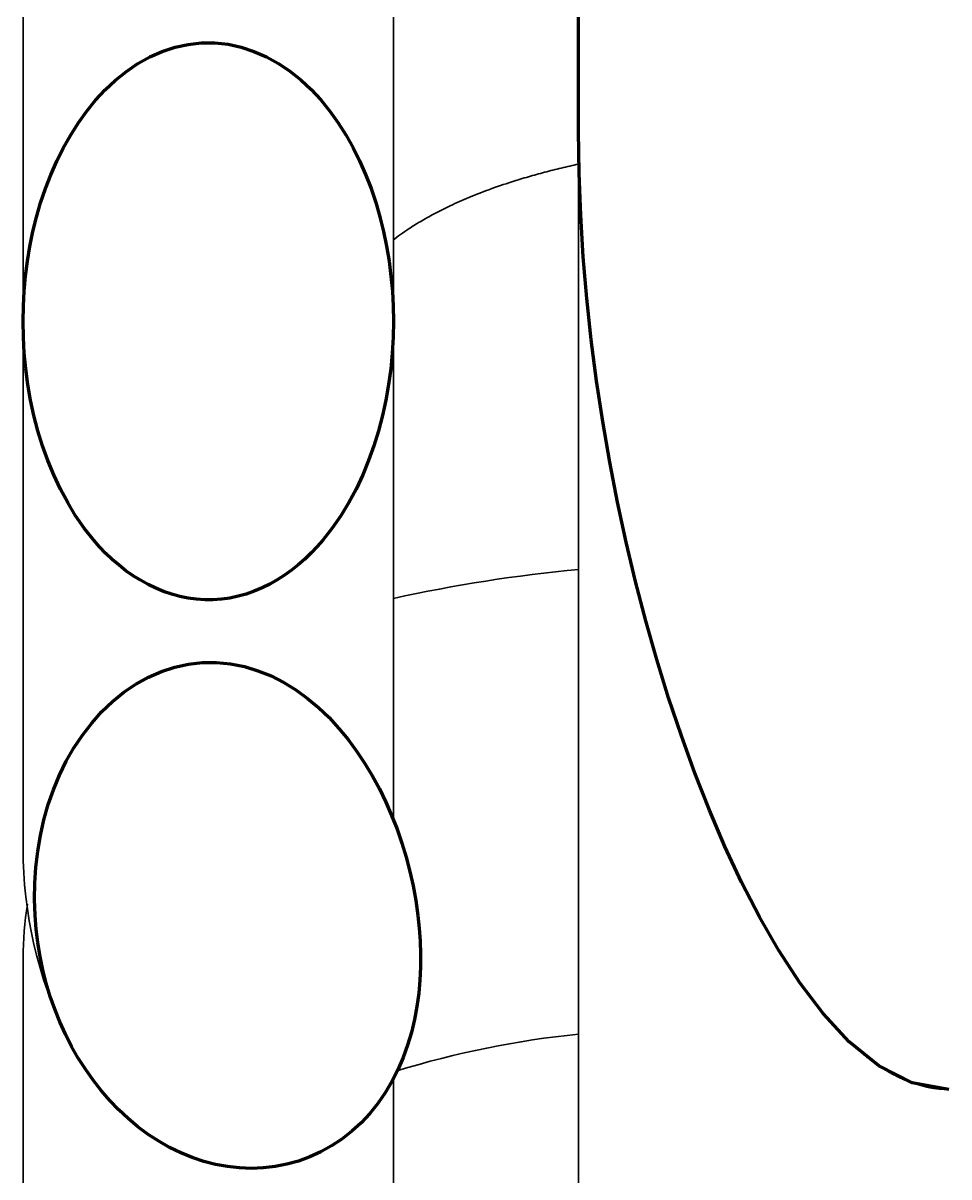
# Model space of a CAD drawing. Extents: x 23 to 417, y 3 to 294.
# Drawn here: x 144.5273 to 144.9273, y 95.9289 to 96.4275 of the extents above; entities that cross this region are included whole.
import ezdxf

# ---------------------------------------------------------------- set-up
doc = ezdxf.new("R2010")
doc.units = 0
doc.linetypes.add('DASHED', pattern=[15, 12, -3])
doc.layers.get('0').update_dxf_attribs({"lineweight": 13})

# ---------------------------------------------------------------- blocks, each defined once
blk = doc.blocks.new('BLOCK4554')
at = {"color": 7, "lineweight": 35, "ltscale": 0.087136}
blk.add_line((20.4333, -14.6552), (20.4333, -11.1697), dxfattribs=at)
at = {"color": 7, "lineweight": 35, "ltscale": 0.045038}
blk.add_line((19.2333, -13.2643), (19.2333, -15.0658), dxfattribs=at)
at = {"color": 7, "lineweight": 35, "ltscale": 0.040589}
blk.add_line((20.0333, -13.4423), (20.0333, -15.0658), dxfattribs=at)
at = {"color": 7, "lineweight": 35, "ltscale": 0.094332}
blk.add_line((20.4333, -18.4285), (20.4333, -14.6552), dxfattribs=at)
at = {"color": 7, "lineweight": 35, "ltscale": 0.035336}
blk.add_line((19.2333, -14.7916), (19.2333, -16.205), dxfattribs=at)
at = {"color": 7, "lineweight": 35, "ltscale": 0.026793}
blk.add_line((20.0333, -15.0714), (20.0333, -16.1431), dxfattribs=at)
at = {"color": 7, "lineweight": 35, "ltscale": 0.020899}
blk.add_line((19.2333, -16.4415), (19.2333, -17.2775), dxfattribs=at)
at = {"color": 7, "lineweight": 35, "ltscale": 0.008818}
blk.add_line((20.0333, -16.7026), (20.0333, -17.0553), dxfattribs=at)
at = {"color": 7, "lineweight": 35}
for centre, radius, start, end in [((20.7264, -18.7874), 3.1986, 95.2439, 102.5147), ((19.2567, -16.4528), 0.836, 7.0924, 25.7471), ((20.1569, -16.2057), 0.9235, 179.9544, 205.9261), ((19.962, -16.4414), 0.7287, 170.8482, 180.0102), ((19.9469, -16.3109), 0.6888, 183.221, 205.6972), ((20.6369, -18.6205), 2.0246, 95.7719, 107.1247)]:
    blk.add_arc(centre, radius, start, end, dxfattribs=at)
for points, degree, knots in [([(20.0333, -15.0658), (20.0333, -14.9605), (20.018, -14.8552), (19.9873, -14.7527), (19.9162, -14.6139), (19.8069, -14.5184), (19.7679, -14.4936), (19.7095, -14.4701), (19.6487, -14.4636), (19.6314, -14.4632), (19.5967, -14.4651), (19.5627, -14.4726), (19.5455, -14.4778), (19.4824, -14.5025), (19.4258, -14.5444), (19.3891, -14.5827), (19.317, -14.6807), (19.2701, -14.7974), (19.2514, -14.8661), (19.2379, -14.9481), (19.2339, -15.0309), (19.2335, -15.0425), (19.2333, -15.0542), (19.2333, -15.0658)], 5, [0, 0, 0, 0, 0, 0, 0.744742, 0.744742, 0.744742, 1.096195, 1.096195, 1.096195, 1.232726, 1.232726, 1.232726, 1.373218, 1.373218, 1.373218, 1.765307, 1.765307, 1.765307, 2.269, 2.269, 2.269, 2.351403, 2.351403, 2.351403, 2.351403, 2.351403, 2.351403]), ([(21.2333, -16.7256), (21.2163, -16.7256), (21.1993, -16.724), (21.1821, -16.7206), (21.1388, -16.7083), (21.0984, -16.6871), (21.0742, -16.671), (20.9941, -16.6079), (20.9289, -16.5262), (20.8872, -16.4648), (20.8, -16.3173), (20.7287, -16.1592), (20.6924, -16.0691), (20.6227, -15.8753), (20.566, -15.6746), (20.5396, -15.5679), (20.488, -15.3256), (20.4537, -15.0768), (20.4404, -14.9374), (20.4333, -14.7967), (20.4333, -14.6552)], 5, [0, 0, 0, 0, 0, 0, 0.13608, 0.13608, 0.13608, 0.358259, 0.358259, 0.358259, 0.934728, 0.934728, 0.934728, 1.667076, 1.667076, 1.667076, 2.473026, 2.473026, 2.473026, 3.473246, 3.473246, 3.473246, 3.473246, 3.473246, 3.473246]), ([(20.0328, -14.8905), (20.0379, -14.8864), (20.0491, -14.8778), (20.0684, -14.8645), (20.0926, -14.8494), (20.1222, -14.8329), (20.1573, -14.8154), (20.1969, -14.798), (20.2413, -14.7806), (20.2844, -14.7659), (20.3246, -14.7536), (20.3602, -14.7437), (20.3963, -14.7347), (20.4207, -14.7292), (20.4331, -14.7265)], 3, [0, 0, 0, 0, 0.0195685, 0.0423637, 0.0703419, 0.1050617, 0.144117, 0.187917, 0.234772, 0.2869127, 0.324602, 0.3607924, 0.3979607, 0.4360068, 0.4360068, 0.4360068, 0.4360068]), ([(19.3858, -15.5386), (19.3442, -15.4893), (19.31, -15.432), (19.2832, -15.3699), (19.2532, -15.2719), (19.2383, -15.1702), (19.235, -15.1354), (19.2333, -15.1006), (19.2333, -15.0658)], 5, [0, 0, 0, 0, 0, 0, 0.4822752, 0.4822752, 0.4822752, 0.7282079, 0.7282079, 0.7282079, 0.7282079, 0.7282079, 0.7282079]), ([(19.8808, -15.5386), (19.9224, -15.4893), (19.9566, -15.432), (19.9834, -15.3699), (20.0134, -15.2719), (20.0283, -15.1702), (20.0316, -15.1354), (20.0333, -15.1006), (20.0333, -15.0658)], 5, [0, 0, 0, 0, 0, 0, 0.4822752, 0.4822752, 0.4822752, 0.7282079, 0.7282079, 0.7282079, 0.7282079, 0.7282079, 0.7282079]), ([(19.8808, -15.5386), (19.8675, -15.5543), (19.8535, -15.5693), (19.8386, -15.5835), (19.8085, -15.6088), (19.7756, -15.6297), (19.759, -15.6386), (19.7259, -15.6532), (19.6913, -15.6624), (19.674, -15.6656), (19.6398, -15.669), (19.6055, -15.6669), (19.5883, -15.6644), (19.5546, -15.6569), (19.5219, -15.6443), (19.5058, -15.6367), (19.4698, -15.6166), (19.4364, -15.591), (19.4185, -15.5749), (19.4016, -15.5574), (19.3858, -15.5386)], 5, [0, 0, 0, 0, 0, 0, 0.1571946, 0.1571946, 0.1571946, 0.3026011, 0.3026011, 0.3026011, 0.4408053, 0.4408053, 0.4408053, 0.5770704, 0.5770704, 0.5770704, 0.715591, 0.715591, 0.715591, 0.896502, 0.896502, 0.896502, 0.896502, 0.896502, 0.896502]), ([(20.0097, -16.0897), (20.0033, -16.0765), (19.9965, -16.0635), (19.9895, -16.0506), (19.9655, -16.0095), (19.938, -15.9705), (19.9172, -15.9449), (19.8612, -15.8856), (19.7943, -15.8399), (19.7507, -15.819), (19.6877, -15.8023), (19.6237, -15.8026), (19.6065, -15.804), (19.5727, -15.8092), (19.5397, -15.8192), (19.5234, -15.8254), (19.458, -15.8556), (19.4001, -15.9041), (19.3625, -15.9494), (19.3017, -16.0505), (19.2683, -16.1675), (19.2586, -16.2278), (19.2556, -16.2889), (19.2591, -16.3496)], 5, [0.412971, 0.412971, 0.412971, 0.412971, 0.412971, 0.412971, 0.525083, 0.525083, 0.525083, 0.777744, 0.777744, 0.777744, 1.151712, 1.151712, 1.151712, 1.288344, 1.288344, 1.288344, 1.42442, 1.42442, 1.42442, 1.853249, 1.853249, 1.853249, 2.27546, 2.27546, 2.27546, 2.27546, 2.27546, 2.27546]), ([(20.0863, -16.3496), (20.0906, -16.3842), (20.0931, -16.4192), (20.0935, -16.4547), (20.0899, -16.5239), (20.0764, -16.5928), (20.0673, -16.6257), (20.0499, -16.6725), (20.0265, -16.7158), (20.0184, -16.7292), (20.0013, -16.7549), (19.9819, -16.7785), (19.9717, -16.7898), (19.9475, -16.8138), (19.9209, -16.8345), (19.9053, -16.845), (19.8573, -16.8728), (19.8052, -16.8899), (19.7694, -16.8963), (19.6762, -16.9005), (19.5843, -16.8739), (19.5308, -16.8471), (19.4514, -16.7889), (19.3864, -16.7116), (19.3638, -16.6795), (19.3437, -16.6453), (19.3263, -16.6095)], 5, [0, 0, 0, 0, 0, 0, 0.260657, 0.260657, 0.260657, 0.505402, 0.505402, 0.505402, 0.619139, 0.619139, 0.619139, 0.732876, 0.732876, 0.732876, 0.877311, 0.877311, 0.877311, 1.166086, 1.166086, 1.166086, 1.61963, 1.61963, 1.61963, 1.901999, 1.901999, 1.901999, 1.901999, 1.901999, 1.901999])]:
    blk.add_open_spline(points, degree=degree, knots=knots, dxfattribs=at)
blk = doc.blocks.new('BLOCK4567')
at = {"color": 7, "linetype": 'DASHED', "lineweight": 140, "ltscale": 0.000758813}
blk.add_line((19.591, -15.8069), (19.6212, -15.8035), dxfattribs=at)
at = {"color": 7, "linetype": 'DASHED', "lineweight": 140, "ltscale": 0.00075714}
blk.add_line((19.6212, -15.8035), (19.6515, -15.8033), dxfattribs=at)
at = {"color": 7, "linetype": 'DASHED', "lineweight": 140, "ltscale": 0.000756392}
blk.add_line((19.6515, -15.8033), (19.6816, -15.8062), dxfattribs=at)
at = {"color": 7, "linetype": 'DASHED', "lineweight": 140, "ltscale": 0.000771056}
blk.add_line((19.5039, -15.835), (19.5322, -15.8227), dxfattribs=at)
at = {"color": 7, "linetype": 'DASHED', "lineweight": 140, "ltscale": 0.000765307}
blk.add_line((19.5322, -15.8227), (19.5613, -15.8133), dxfattribs=at)
at = {"color": 7, "linetype": 'DASHED', "lineweight": 140, "ltscale": 0.000759849}
blk.add_line((19.5613, -15.8133), (19.591, -15.8069), dxfattribs=at)
at = {"color": 7, "linetype": 'DASHED', "lineweight": 140, "ltscale": 0.000758189}
blk.add_line((19.6816, -15.8062), (19.7114, -15.8121), dxfattribs=at)
at = {"color": 7, "linetype": 'DASHED', "lineweight": 140, "ltscale": 0.000761081}
blk.add_line((19.7114, -15.8121), (19.7405, -15.8208), dxfattribs=at)
at = {"color": 7, "linetype": 'DASHED', "lineweight": 140, "ltscale": 0.000764795}
blk.add_line((19.7405, -15.8208), (19.7689, -15.8322), dxfattribs=at)
at = {"color": 7, "linetype": 'DASHED', "lineweight": 140, "ltscale": 0.000784246}
blk.add_line((19.4508, -15.8676), (19.4768, -15.85), dxfattribs=at)
at = {"color": 7, "linetype": 'DASHED', "lineweight": 140, "ltscale": 0.000776531}
blk.add_line((19.4768, -15.85), (19.5039, -15.835), dxfattribs=at)
at = {"color": 7, "linetype": 'DASHED', "lineweight": 140, "ltscale": 0.000768932}
blk.add_line((19.7689, -15.8322), (19.7963, -15.8461), dxfattribs=at)
at = {"color": 7, "linetype": 'DASHED', "lineweight": 140, "ltscale": 0.00077311}
blk.add_line((19.7963, -15.8461), (19.8227, -15.8623), dxfattribs=at)
at = {"color": 7, "linetype": 'DASHED', "lineweight": 140, "ltscale": 0.000792743}
blk.add_line((19.4262, -15.8876), (19.4508, -15.8676), dxfattribs=at)
at = {"color": 7, "linetype": 'DASHED', "lineweight": 140, "ltscale": 0.000776912}
blk.add_line((19.8227, -15.8623), (19.8479, -15.8806), dxfattribs=at)
at = {"color": 7, "linetype": 'DASHED', "lineweight": 140, "ltscale": 0.000801577}
blk.add_line((19.403, -15.9098), (19.4262, -15.8876), dxfattribs=at)
at = {"color": 7, "linetype": 'DASHED', "lineweight": 140, "ltscale": 0.000780304}
blk.add_line((19.8479, -15.8806), (19.8718, -15.9006), dxfattribs=at)
at = {"color": 7, "linetype": 'DASHED', "lineweight": 140, "ltscale": 0.000783079}
blk.add_line((19.8718, -15.9006), (19.8944, -15.9223), dxfattribs=at)
at = {"color": 7, "linetype": 'DASHED', "lineweight": 140, "ltscale": 0.000810266}
blk.add_line((19.3815, -15.934), (19.403, -15.9098), dxfattribs=at)
at = {"color": 7, "linetype": 'DASHED', "lineweight": 140, "ltscale": 0.000785384}
blk.add_line((19.8944, -15.9223), (19.9157, -15.9454), dxfattribs=at)
at = {"color": 7, "linetype": 'DASHED', "lineweight": 140, "ltscale": 0.000818641}
blk.add_line((19.3615, -15.96), (19.3815, -15.934), dxfattribs=at)
at = {"color": 7, "linetype": 'DASHED', "lineweight": 140, "ltscale": 0.000787108}
blk.add_line((19.9157, -15.9454), (19.9357, -15.9697), dxfattribs=at)
at = {"color": 7, "linetype": 'DASHED', "lineweight": 140, "ltscale": 0.000826393}
blk.add_line((19.3433, -15.9875), (19.3615, -15.96), dxfattribs=at)
at = {"color": 7, "linetype": 'DASHED', "lineweight": 140, "ltscale": 0.000788362}
blk.add_line((19.9357, -15.9697), (19.9544, -15.9951), dxfattribs=at)
at = {"color": 7, "linetype": 'DASHED', "lineweight": 140, "ltscale": 0.000833593}
blk.add_line((19.3267, -16.0165), (19.3433, -15.9875), dxfattribs=at)
at = {"color": 7, "linetype": 'DASHED', "lineweight": 140, "ltscale": 0.00078913}
blk.add_line((19.9544, -15.9951), (19.9718, -16.0214), dxfattribs=at)
at = {"color": 7, "linetype": 'DASHED', "lineweight": 140, "ltscale": 0.000840126}
blk.add_line((19.312, -16.0467), (19.3267, -16.0165), dxfattribs=at)
at = {"color": 7, "linetype": 'DASHED', "lineweight": 140, "ltscale": 0.000789762}
blk.add_line((19.9718, -16.0214), (19.988, -16.0485), dxfattribs=at)
at = {"color": 7, "linetype": 'DASHED', "lineweight": 140, "ltscale": 0.000846203}
blk.add_line((19.299, -16.078), (19.312, -16.0467), dxfattribs=at)
at = {"color": 7, "linetype": 'DASHED', "lineweight": 140, "ltscale": 0.000790497}
blk.add_line((19.988, -16.0485), (20.003, -16.0763), dxfattribs=at)
at = {"color": 7, "linetype": 'DASHED', "lineweight": 140, "ltscale": 0.000851897}
blk.add_line((19.2878, -16.1101), (19.299, -16.078), dxfattribs=at)
at = {"color": 7, "linetype": 'DASHED', "lineweight": 140, "ltscale": 0.000791248}
blk.add_line((20.003, -16.0763), (20.0169, -16.1048), dxfattribs=at)
at = {"color": 7, "linetype": 'DASHED', "lineweight": 140, "ltscale": 0.000856827}
blk.add_line((19.2784, -16.1431), (19.2878, -16.1101), dxfattribs=at)
at = {"color": 7, "linetype": 'DASHED', "lineweight": 140, "ltscale": 0.00079213}
blk.add_line((20.0169, -16.1048), (20.0295, -16.1339), dxfattribs=at)
at = {"color": 7, "linetype": 'DASHED', "lineweight": 140, "ltscale": 0.0008611}
blk.add_line((19.2708, -16.1767), (19.2784, -16.1431), dxfattribs=at)
at = {"color": 7, "linetype": 'DASHED', "lineweight": 140, "ltscale": 0.000793228}
blk.add_line((20.0295, -16.1339), (20.0411, -16.1634), dxfattribs=at)
at = {"color": 7, "linetype": 'DASHED', "lineweight": 140, "ltscale": 0.000864614}
blk.add_line((19.2649, -16.2108), (19.2708, -16.1767), dxfattribs=at)
at = {"color": 7, "linetype": 'DASHED', "lineweight": 140, "ltscale": 0.000794534}
blk.add_line((20.0411, -16.1634), (20.0515, -16.1934), dxfattribs=at)
at = {"color": 7, "linetype": 'DASHED', "lineweight": 140, "ltscale": 0.000796119}
blk.add_line((20.0515, -16.1934), (20.0608, -16.2239), dxfattribs=at)
at = {"color": 7, "linetype": 'DASHED', "lineweight": 140, "ltscale": 0.000867365}
blk.add_line((19.2608, -16.2452), (19.2649, -16.2108), dxfattribs=at)
at = {"color": 7, "linetype": 'DASHED', "lineweight": 140, "ltscale": 0.000798158}
blk.add_line((20.0608, -16.2239), (20.0689, -16.2548), dxfattribs=at)
at = {"color": 7, "linetype": 'DASHED', "lineweight": 140, "ltscale": 0.000869385}
blk.add_line((19.2585, -16.2799), (19.2608, -16.2452), dxfattribs=at)
at = {"color": 7, "linetype": 'DASHED', "lineweight": 140, "ltscale": 0.000800527}
blk.add_line((20.0689, -16.2548), (20.0759, -16.286), dxfattribs=at)
at = {"color": 7, "linetype": 'DASHED', "lineweight": 140, "ltscale": 0.000870674}
blk.add_line((19.258, -16.3147), (19.2585, -16.2799), dxfattribs=at)
at = {"color": 7, "linetype": 'DASHED', "lineweight": 140, "ltscale": 0.000803474}
blk.add_line((20.0759, -16.286), (20.0817, -16.3176), dxfattribs=at)
at = {"color": 7, "linetype": 'DASHED', "lineweight": 140, "ltscale": 0.000871348}
blk.add_line((19.2591, -16.3496), (19.258, -16.3147), dxfattribs=at)
at = {"color": 7, "linetype": 'DASHED', "lineweight": 140, "ltscale": 0.000806907}
blk.add_line((20.0817, -16.3176), (20.0863, -16.3496), dxfattribs=at)
at = {"color": 7, "linetype": 'DASHED', "lineweight": 140, "ltscale": 0.000746294}
blk.add_line((19.2615, -16.3793), (19.2591, -16.3496), dxfattribs=at)
at = {"color": 7, "linetype": 'DASHED', "lineweight": 140, "ltscale": 0.000694107}
blk.add_line((20.0863, -16.3496), (20.0893, -16.3772), dxfattribs=at)
at = {"color": 7, "linetype": 'DASHED', "lineweight": 140, "ltscale": 0.000697512}
blk.add_line((20.0893, -16.3772), (20.0912, -16.405), dxfattribs=at)
at = {"color": 7, "linetype": 'DASHED', "lineweight": 140, "ltscale": 0.000746587}
blk.add_line((19.2652, -16.409), (19.2615, -16.3793), dxfattribs=at)
at = {"color": 7, "linetype": 'DASHED', "lineweight": 140, "ltscale": 0.000745998}
blk.add_line((19.2701, -16.4384), (19.2652, -16.409), dxfattribs=at)
at = {"color": 7, "linetype": 'DASHED', "lineweight": 140, "ltscale": 0.000700997}
blk.add_line((20.0912, -16.405), (20.0921, -16.433), dxfattribs=at)
at = {"color": 7, "linetype": 'DASHED', "lineweight": 140, "ltscale": 0.000744231}
blk.add_line((19.2762, -16.4675), (19.2701, -16.4384), dxfattribs=at)
at = {"color": 7, "linetype": 'DASHED', "lineweight": 140, "ltscale": 0.000704587}
blk.add_line((20.0921, -16.433), (20.092, -16.4612), dxfattribs=at)
at = {"color": 7, "linetype": 'DASHED', "lineweight": 140, "ltscale": 0.000742274}
blk.add_line((19.2835, -16.4963), (19.2762, -16.4675), dxfattribs=at)
at = {"color": 7, "linetype": 'DASHED', "lineweight": 140, "ltscale": 0.000707923}
blk.add_line((20.092, -16.4612), (20.0907, -16.4895), dxfattribs=at)
at = {"color": 7, "linetype": 'DASHED', "lineweight": 140, "ltscale": 0.000740305}
blk.add_line((19.2921, -16.5247), (19.2835, -16.4963), dxfattribs=at)
at = {"color": 7, "linetype": 'DASHED', "lineweight": 140, "ltscale": 0.000711067}
blk.add_line((20.0907, -16.4895), (20.0881, -16.5178), dxfattribs=at)
at = {"color": 7, "linetype": 'DASHED', "lineweight": 140, "ltscale": 0.000738058}
blk.add_line((19.3018, -16.5525), (19.2921, -16.5247), dxfattribs=at)
at = {"color": 7, "linetype": 'DASHED', "lineweight": 140, "ltscale": 0.000713828}
blk.add_line((20.0881, -16.5178), (20.0842, -16.5461), dxfattribs=at)
at = {"color": 7, "linetype": 'DASHED', "lineweight": 140, "ltscale": 0.000735431}
blk.add_line((19.3128, -16.5798), (19.3018, -16.5525), dxfattribs=at)
at = {"color": 7, "linetype": 'DASHED', "lineweight": 140, "ltscale": 0.00071619}
blk.add_line((20.0842, -16.5461), (20.079, -16.5743), dxfattribs=at)
at = {"color": 7, "linetype": 'DASHED', "lineweight": 140, "ltscale": 0.000717552}
blk.add_line((20.079, -16.5743), (20.0723, -16.6022), dxfattribs=at)
at = {"color": 7, "linetype": 'DASHED', "lineweight": 140, "ltscale": 0.000732448}
blk.add_line((19.3248, -16.6065), (19.3128, -16.5798), dxfattribs=at)
at = {"color": 7, "linetype": 'DASHED', "lineweight": 140, "ltscale": 0.000717991}
blk.add_line((20.0723, -16.6022), (20.0641, -16.6297), dxfattribs=at)
at = {"color": 7, "linetype": 'DASHED', "lineweight": 140, "ltscale": 0.00072905}
blk.add_line((19.3381, -16.6325), (19.3248, -16.6065), dxfattribs=at)
at = {"color": 7, "linetype": 'DASHED', "lineweight": 140, "ltscale": 0.000725253}
blk.add_line((19.3524, -16.6577), (19.3381, -16.6325), dxfattribs=at)
at = {"color": 7, "linetype": 'DASHED', "lineweight": 140, "ltscale": 0.00071713}
blk.add_line((20.0641, -16.6297), (20.0544, -16.6567), dxfattribs=at)
at = {"color": 7, "linetype": 'DASHED', "lineweight": 140, "ltscale": 0.000721149}
blk.add_line((19.3679, -16.6821), (19.3524, -16.6577), dxfattribs=at)
at = {"color": 7, "linetype": 'DASHED', "lineweight": 140, "ltscale": 0.000715047}
blk.add_line((20.0544, -16.6567), (20.0431, -16.683), dxfattribs=at)
at = {"color": 7, "linetype": 'DASHED', "lineweight": 140, "ltscale": 0.000716671}
blk.add_line((19.3844, -16.7055), (19.3679, -16.6821), dxfattribs=at)
at = {"color": 7, "linetype": 'DASHED', "lineweight": 140, "ltscale": 0.000712031}
blk.add_line((20.0431, -16.683), (20.0302, -16.7084), dxfattribs=at)
at = {"color": 7, "linetype": 'DASHED', "lineweight": 140, "ltscale": 0.000711948}
blk.add_line((19.4019, -16.728), (19.3844, -16.7055), dxfattribs=at)
at = {"color": 7, "linetype": 'DASHED', "lineweight": 140, "ltscale": 0.000708396}
blk.add_line((20.0302, -16.7084), (20.0157, -16.7327), dxfattribs=at)
at = {"color": 7, "linetype": 'DASHED', "lineweight": 140, "ltscale": 0.000706996}
blk.add_line((19.4204, -16.7494), (19.4019, -16.728), dxfattribs=at)
at = {"color": 7, "linetype": 'DASHED', "lineweight": 140, "ltscale": 0.000701818}
blk.add_line((19.4399, -16.7696), (19.4204, -16.7494), dxfattribs=at)
at = {"color": 7, "linetype": 'DASHED', "lineweight": 140, "ltscale": 0.000701722}
blk.add_line((20.0157, -16.7327), (19.9997, -16.7558), dxfattribs=at)
at = {"color": 7, "linetype": 'DASHED', "lineweight": 140, "ltscale": 0.000696566}
blk.add_line((19.4603, -16.7886), (19.4399, -16.7696), dxfattribs=at)
at = {"color": 7, "linetype": 'DASHED', "lineweight": 140, "ltscale": 0.000688962}
blk.add_line((19.9822, -16.7774), (19.9634, -16.7976), dxfattribs=at)
at = {"color": 7, "linetype": 'DASHED', "lineweight": 140, "ltscale": 0.000695273}
blk.add_line((19.9997, -16.7558), (19.9822, -16.7774), dxfattribs=at)
at = {"color": 7, "linetype": 'DASHED', "lineweight": 140, "ltscale": 0.000691135}
blk.add_line((19.4815, -16.8063), (19.4603, -16.7886), dxfattribs=at)
at = {"color": 7, "linetype": 'DASHED', "lineweight": 140, "ltscale": 0.000680694}
blk.add_line((19.9634, -16.7976), (19.9434, -16.816), dxfattribs=at)
at = {"color": 7, "linetype": 'DASHED', "lineweight": 140, "ltscale": 0.000685773}
blk.add_line((19.5036, -16.8226), (19.4815, -16.8063), dxfattribs=at)
at = {"color": 7, "linetype": 'DASHED', "lineweight": 140, "ltscale": 0.000680334}
blk.add_line((19.5264, -16.8374), (19.5036, -16.8226), dxfattribs=at)
at = {"color": 7, "linetype": 'DASHED', "lineweight": 140, "ltscale": 0.000674511}
blk.add_line((19.9434, -16.816), (19.9221, -16.8327), dxfattribs=at)
at = {"color": 7, "linetype": 'DASHED', "lineweight": 140, "ltscale": 0.000675005}
blk.add_line((19.5498, -16.8508), (19.5264, -16.8374), dxfattribs=at)
at = {"color": 7, "linetype": 'DASHED', "lineweight": 140, "ltscale": 0.000669824}
blk.add_line((19.5739, -16.8625), (19.5498, -16.8508), dxfattribs=at)
at = {"color": 7, "linetype": 'DASHED', "lineweight": 140, "ltscale": 0.000661933}
blk.add_line((19.8999, -16.8475), (19.8768, -16.8604), dxfattribs=at)
at = {"color": 7, "linetype": 'DASHED', "lineweight": 140, "ltscale": 0.000668885}
blk.add_line((19.9221, -16.8327), (19.8999, -16.8475), dxfattribs=at)
at = {"color": 7, "linetype": 'DASHED', "lineweight": 140, "ltscale": 0.000664847}
blk.add_line((19.5985, -16.8726), (19.5739, -16.8625), dxfattribs=at)
at = {"color": 7, "linetype": 'DASHED', "lineweight": 140, "ltscale": 0.000660381}
blk.add_line((19.6236, -16.881), (19.5985, -16.8726), dxfattribs=at)
at = {"color": 7, "linetype": 'DASHED', "lineweight": 140, "ltscale": 0.000652199}
blk.add_line((19.8529, -16.8713), (19.8284, -16.8803), dxfattribs=at)
at = {"color": 7, "linetype": 'DASHED', "lineweight": 140, "ltscale": 0.000656104}
blk.add_line((19.8768, -16.8604), (19.8529, -16.8713), dxfattribs=at)
at = {"color": 7, "linetype": 'DASHED', "lineweight": 140, "ltscale": 0.000656256}
blk.add_line((19.649, -16.8876), (19.6236, -16.881), dxfattribs=at)
at = {"color": 7, "linetype": 'DASHED', "lineweight": 140, "ltscale": 0.000652713}
blk.add_line((19.6747, -16.8923), (19.649, -16.8876), dxfattribs=at)
at = {"color": 7, "linetype": 'DASHED', "lineweight": 140, "ltscale": 0.000649951}
blk.add_line((19.7005, -16.8952), (19.6747, -16.8923), dxfattribs=at)
at = {"color": 7, "linetype": 'DASHED', "lineweight": 140, "ltscale": 0.000647938}
blk.add_line((19.7264, -16.8961), (19.7005, -16.8952), dxfattribs=at)
at = {"color": 7, "linetype": 'DASHED', "lineweight": 140, "ltscale": 0.000646781}
blk.add_line((19.7523, -16.8951), (19.7264, -16.8961), dxfattribs=at)
at = {"color": 7, "linetype": 'DASHED', "lineweight": 140, "ltscale": 0.000646618}
blk.add_line((19.7779, -16.8922), (19.7523, -16.8951), dxfattribs=at)
at = {"color": 7, "linetype": 'DASHED', "lineweight": 140, "ltscale": 0.000647406}
blk.add_line((19.8034, -16.8872), (19.7779, -16.8922), dxfattribs=at)
at = {"color": 7, "linetype": 'DASHED', "lineweight": 140, "ltscale": 0.000649259}
blk.add_line((19.8284, -16.8803), (19.8034, -16.8872), dxfattribs=at)
blk = doc.blocks.new('BLOCK4571')
at = {"color": 7, "linetype": 'DASHED', "lineweight": 140, "ltscale": 0.000733689}
blk.add_line((19.507, -14.4948), (19.5338, -14.4829), dxfattribs=at)
at = {"color": 7, "linetype": 'DASHED', "lineweight": 140, "ltscale": 0.000730185}
blk.add_line((19.5338, -14.4829), (19.5615, -14.4738), dxfattribs=at)
at = {"color": 7, "linetype": 'DASHED', "lineweight": 140, "ltscale": 0.000724981}
blk.add_line((19.5615, -14.4738), (19.5898, -14.4676), dxfattribs=at)
at = {"color": 7, "linetype": 'DASHED', "lineweight": 140, "ltscale": 0.000721234}
blk.add_line((19.5898, -14.4676), (19.6185, -14.4644), dxfattribs=at)
at = {"color": 7, "linetype": 'DASHED', "lineweight": 140, "ltscale": 0.000722409}
blk.add_line((19.6185, -14.4644), (19.6474, -14.4644), dxfattribs=at)
at = {"color": 7, "linetype": 'DASHED', "lineweight": 140, "ltscale": 0.000722237}
blk.add_line((19.6474, -14.4644), (19.6761, -14.4675), dxfattribs=at)
at = {"color": 7, "linetype": 'DASHED', "lineweight": 140, "ltscale": 0.000723369}
blk.add_line((19.6761, -14.4675), (19.7044, -14.4736), dxfattribs=at)
at = {"color": 7, "linetype": 'DASHED', "lineweight": 140, "ltscale": 0.000727644}
blk.add_line((19.7044, -14.4736), (19.7321, -14.4827), dxfattribs=at)
at = {"color": 7, "linetype": 'DASHED', "lineweight": 140, "ltscale": 0.000733306}
blk.add_line((19.7321, -14.4827), (19.7589, -14.4945), dxfattribs=at)
at = {"color": 7, "linetype": 'DASHED', "lineweight": 140, "ltscale": 0.000739544}
blk.add_line((19.4811, -14.5093), (19.507, -14.4948), dxfattribs=at)
at = {"color": 7, "linetype": 'DASHED', "lineweight": 140, "ltscale": 0.000739763}
blk.add_line((19.7589, -14.4945), (19.7848, -14.5089), dxfattribs=at)
at = {"color": 7, "linetype": 'DASHED', "lineweight": 140, "ltscale": 0.000746664}
blk.add_line((19.7848, -14.5089), (19.8095, -14.5256), dxfattribs=at)
at = {"color": 7, "linetype": 'DASHED', "lineweight": 140, "ltscale": 0.0007542}
blk.add_line((19.4329, -14.545), (19.4564, -14.5261), dxfattribs=at)
at = {"color": 7, "linetype": 'DASHED', "lineweight": 140, "ltscale": 0.00074673}
blk.add_line((19.4564, -14.5261), (19.4811, -14.5093), dxfattribs=at)
at = {"color": 7, "linetype": 'DASHED', "lineweight": 140, "ltscale": 0.000753527}
blk.add_line((19.8095, -14.5256), (19.8331, -14.5444), dxfattribs=at)
at = {"color": 7, "linetype": 'DASHED', "lineweight": 140, "ltscale": 0.000761428}
blk.add_line((19.4107, -14.5658), (19.4329, -14.545), dxfattribs=at)
at = {"color": 7, "linetype": 'DASHED', "lineweight": 140, "ltscale": 0.000760096}
blk.add_line((19.8331, -14.5444), (19.8553, -14.5652), dxfattribs=at)
at = {"color": 7, "linetype": 'DASHED', "lineweight": 140, "ltscale": 0.00076812}
blk.add_line((19.3898, -14.5883), (19.4107, -14.5658), dxfattribs=at)
at = {"color": 7, "linetype": 'DASHED', "lineweight": 140, "ltscale": 0.000766493}
blk.add_line((19.8553, -14.5652), (19.8762, -14.5876), dxfattribs=at)
at = {"color": 7, "linetype": 'DASHED', "lineweight": 140, "ltscale": 0.000774119}
blk.add_line((19.3703, -14.6124), (19.3898, -14.5883), dxfattribs=at)
at = {"color": 7, "linetype": 'DASHED', "lineweight": 140, "ltscale": 0.000772795}
blk.add_line((19.8762, -14.5876), (19.8957, -14.6116), dxfattribs=at)
at = {"color": 7, "linetype": 'DASHED', "lineweight": 140, "ltscale": 0.000779441}
blk.add_line((19.3522, -14.6377), (19.3703, -14.6124), dxfattribs=at)
at = {"color": 7, "linetype": 'DASHED', "lineweight": 140, "ltscale": 0.000779086}
blk.add_line((19.8957, -14.6116), (19.9139, -14.6369), dxfattribs=at)
at = {"color": 7, "linetype": 'DASHED', "lineweight": 140, "ltscale": 0.000784223}
blk.add_line((19.3354, -14.6642), (19.3522, -14.6377), dxfattribs=at)
at = {"color": 7, "linetype": 'DASHED', "lineweight": 140, "ltscale": 0.000785066}
blk.add_line((19.9139, -14.6369), (19.9307, -14.6634), dxfattribs=at)
at = {"color": 7, "linetype": 'DASHED', "lineweight": 140, "ltscale": 0.000788856}
blk.add_line((19.32, -14.6918), (19.3354, -14.6642), dxfattribs=at)
at = {"color": 7, "linetype": 'DASHED', "lineweight": 140, "ltscale": 0.000790663}
blk.add_line((19.9307, -14.6634), (19.9462, -14.691), dxfattribs=at)
at = {"color": 7, "linetype": 'DASHED', "lineweight": 140, "ltscale": 0.000793329}
blk.add_line((19.3059, -14.7202), (19.32, -14.6918), dxfattribs=at)
at = {"color": 7, "linetype": 'DASHED', "lineweight": 140, "ltscale": 0.000795672}
blk.add_line((19.9462, -14.691), (19.9604, -14.7195), dxfattribs=at)
at = {"color": 7, "linetype": 'DASHED', "lineweight": 140, "ltscale": 0.000797339}
blk.add_line((19.2931, -14.7494), (19.3059, -14.7202), dxfattribs=at)
at = {"color": 7, "linetype": 'DASHED', "lineweight": 140, "ltscale": 0.000800071}
blk.add_line((19.9604, -14.7195), (19.9733, -14.7488), dxfattribs=at)
at = {"color": 7, "linetype": 'DASHED', "lineweight": 140, "ltscale": 0.000800909}
blk.add_line((19.2815, -14.7793), (19.2931, -14.7494), dxfattribs=at)
at = {"color": 7, "linetype": 'DASHED', "lineweight": 140, "ltscale": 0.000803823}
blk.add_line((19.9733, -14.7488), (19.9849, -14.7788), dxfattribs=at)
at = {"color": 7, "linetype": 'DASHED', "lineweight": 140, "ltscale": 0.000804032}
blk.add_line((19.2713, -14.8098), (19.2815, -14.7793), dxfattribs=at)
at = {"color": 7, "linetype": 'DASHED', "lineweight": 140, "ltscale": 0.000806989}
blk.add_line((19.9849, -14.7788), (19.9952, -14.8093), dxfattribs=at)
at = {"color": 7, "linetype": 'DASHED', "lineweight": 140, "ltscale": 0.000806697}
blk.add_line((19.2623, -14.8408), (19.2713, -14.8098), dxfattribs=at)
at = {"color": 7, "linetype": 'DASHED', "lineweight": 140, "ltscale": 0.000809479}
blk.add_line((19.9952, -14.8093), (20.0042, -14.8404), dxfattribs=at)
at = {"color": 7, "linetype": 'DASHED', "lineweight": 140, "ltscale": 0.000808895}
blk.add_line((19.2546, -14.8722), (19.2623, -14.8408), dxfattribs=at)
at = {"color": 7, "linetype": 'DASHED', "lineweight": 140, "ltscale": 0.000811427}
blk.add_line((20.0042, -14.8404), (20.012, -14.872), dxfattribs=at)
at = {"color": 7, "linetype": 'DASHED', "lineweight": 140, "ltscale": 0.000810711}
blk.add_line((19.248, -14.904), (19.2546, -14.8722), dxfattribs=at)
at = {"color": 7, "linetype": 'DASHED', "lineweight": 140, "ltscale": 0.000812891}
blk.add_line((20.012, -14.872), (20.0185, -14.9038), dxfattribs=at)
at = {"color": 7, "linetype": 'DASHED', "lineweight": 140, "ltscale": 0.00081216}
blk.add_line((19.2427, -14.936), (19.248, -14.904), dxfattribs=at)
at = {"color": 7, "linetype": 'DASHED', "lineweight": 140, "ltscale": 0.0008139}
blk.add_line((20.0185, -14.9038), (20.0239, -14.9359), dxfattribs=at)
at = {"color": 7, "linetype": 'DASHED', "lineweight": 140, "ltscale": 0.000813238}
blk.add_line((19.2386, -14.9683), (19.2427, -14.936), dxfattribs=at)
at = {"color": 7, "linetype": 'DASHED', "lineweight": 140, "ltscale": 0.000814522}
blk.add_line((20.0239, -14.9359), (20.028, -14.9682), dxfattribs=at)
at = {"color": 7, "linetype": 'DASHED', "lineweight": 140, "ltscale": 0.000814094}
blk.add_line((19.2357, -15.0007), (19.2386, -14.9683), dxfattribs=at)
at = {"color": 7, "linetype": 'DASHED', "lineweight": 140, "ltscale": 0.000814838}
blk.add_line((20.028, -14.9682), (20.031, -15.0007), dxfattribs=at)
at = {"color": 7, "linetype": 'DASHED', "lineweight": 140, "ltscale": 0.0008147}
blk.add_line((19.2339, -15.0332), (19.2357, -15.0007), dxfattribs=at)
at = {"color": 7, "linetype": 'DASHED', "lineweight": 140, "ltscale": 0.000814989}
blk.add_line((20.031, -15.0007), (20.0327, -15.0332), dxfattribs=at)
at = {"color": 7, "linetype": 'DASHED', "lineweight": 140, "ltscale": 0.000815023}
blk.add_line((19.2333, -15.0658), (19.2339, -15.0332), dxfattribs=at)
at = {"color": 7, "linetype": 'DASHED', "lineweight": 140, "ltscale": 0.000814999}
blk.add_line((20.0327, -15.0332), (20.0333, -15.0658), dxfattribs=at)
at = {"color": 7, "linetype": 'DASHED', "lineweight": 140, "ltscale": 0.000858295}
blk.add_line((19.234, -15.1002), (19.2333, -15.0658), dxfattribs=at)
at = {"color": 7, "linetype": 'DASHED', "lineweight": 140, "ltscale": 0.000858294}
blk.add_line((20.0333, -15.0658), (20.0326, -15.1002), dxfattribs=at)
at = {"color": 7, "linetype": 'DASHED', "lineweight": 140, "ltscale": 0.000858608}
for p, q in [((19.2359, -15.1345), (19.234, -15.1002)), ((20.0326, -15.1002), (20.0307, -15.1345))]:
    blk.add_line(p, q, dxfattribs=at)
at = {"color": 7, "linetype": 'DASHED', "lineweight": 140, "ltscale": 0.000858321}
for p, q in [((19.2392, -15.1686), (19.2359, -15.1345)), ((20.0307, -15.1345), (20.0274, -15.1686))]:
    blk.add_line(p, q, dxfattribs=at)
at = {"color": 7, "linetype": 'DASHED', "lineweight": 140, "ltscale": 0.000856901}
for p, q in [((19.2438, -15.2026), (19.2392, -15.1686)), ((20.0274, -15.1686), (20.0228, -15.2026))]:
    blk.add_line(p, q, dxfattribs=at)
at = {"color": 7, "linetype": 'DASHED', "lineweight": 140, "ltscale": 0.000854766}
blk.add_line((19.2497, -15.2363), (19.2438, -15.2026), dxfattribs=at)
at = {"color": 7, "linetype": 'DASHED', "lineweight": 140, "ltscale": 0.000854774}
blk.add_line((20.0228, -15.2026), (20.0169, -15.2363), dxfattribs=at)
at = {"color": 7, "linetype": 'DASHED', "lineweight": 140, "ltscale": 0.000852757}
for p, q in [((19.2569, -15.2696), (19.2497, -15.2363)), ((20.0169, -15.2363), (20.0097, -15.2696))]:
    blk.add_line(p, q, dxfattribs=at)
at = {"color": 7, "linetype": 'DASHED', "lineweight": 140, "ltscale": 0.000850771}
blk.add_line((19.2655, -15.3025), (19.2569, -15.2696), dxfattribs=at)
at = {"color": 7, "linetype": 'DASHED', "lineweight": 140, "ltscale": 0.000850759}
blk.add_line((20.0097, -15.2696), (20.0011, -15.3025), dxfattribs=at)
at = {"color": 7, "linetype": 'DASHED', "lineweight": 140, "ltscale": 0.000848398}
for p, q in [((19.2755, -15.335), (19.2655, -15.3025)), ((20.0011, -15.3025), (19.9911, -15.335))]:
    blk.add_line(p, q, dxfattribs=at)
at = {"color": 7, "linetype": 'DASHED', "lineweight": 140, "ltscale": 0.000845575}
blk.add_line((19.2869, -15.3668), (19.2755, -15.335), dxfattribs=at)
at = {"color": 7, "linetype": 'DASHED', "lineweight": 140, "ltscale": 0.000845591}
blk.add_line((19.9911, -15.335), (19.9797, -15.3668), dxfattribs=at)
at = {"color": 7, "linetype": 'DASHED', "lineweight": 140, "ltscale": 0.000842187}
blk.add_line((19.2997, -15.398), (19.2869, -15.3668), dxfattribs=at)
at = {"color": 7, "linetype": 'DASHED', "lineweight": 140, "ltscale": 0.000842169}
blk.add_line((19.9797, -15.3668), (19.9669, -15.398), dxfattribs=at)
at = {"color": 7, "linetype": 'DASHED', "lineweight": 140, "ltscale": 0.000838121}
for p, q in [((19.314, -15.4283), (19.2997, -15.398)), ((19.9669, -15.398), (19.9526, -15.4283))]:
    blk.add_line(p, q, dxfattribs=at)
at = {"color": 7, "linetype": 'DASHED', "lineweight": 140, "ltscale": 0.000833327}
blk.add_line((19.3297, -15.4577), (19.314, -15.4283), dxfattribs=at)
at = {"color": 7, "linetype": 'DASHED', "lineweight": 140, "ltscale": 0.000833349}
blk.add_line((19.9526, -15.4283), (19.9369, -15.4577), dxfattribs=at)
at = {"color": 7, "linetype": 'DASHED', "lineweight": 140, "ltscale": 0.000827903}
for p, q in [((19.3469, -15.486), (19.3297, -15.4577)), ((19.9369, -15.4577), (19.9197, -15.486))]:
    blk.add_line(p, q, dxfattribs=at)
at = {"color": 7, "linetype": 'DASHED', "lineweight": 140, "ltscale": 0.000821827}
blk.add_line((19.3656, -15.513), (19.3469, -15.486), dxfattribs=at)
at = {"color": 7, "linetype": 'DASHED', "lineweight": 140, "ltscale": 0.000821799}
blk.add_line((19.9197, -15.486), (19.901, -15.513), dxfattribs=at)
at = {"color": 7, "linetype": 'DASHED', "lineweight": 140, "ltscale": 0.000815244}
for p, q in [((19.3858, -15.5386), (19.3656, -15.513)), ((19.901, -15.513), (19.8808, -15.5386))]:
    blk.add_line(p, q, dxfattribs=at)
at = {"color": 7, "linetype": 'DASHED', "lineweight": 140, "ltscale": 0.000488294}
blk.add_line((19.3987, -15.5533), (19.3858, -15.5386), dxfattribs=at)
at = {"color": 7, "linetype": 'DASHED', "lineweight": 140, "ltscale": 0.000485052}
blk.add_line((19.4122, -15.5673), (19.3987, -15.5533), dxfattribs=at)
at = {"color": 7, "linetype": 'DASHED', "lineweight": 140, "ltscale": 0.000471674}
blk.add_line((19.8683, -15.5528), (19.8553, -15.5665), dxfattribs=at)
at = {"color": 7, "linetype": 'DASHED', "lineweight": 140, "ltscale": 0.000472359}
blk.add_line((19.8808, -15.5386), (19.8683, -15.5528), dxfattribs=at)
at = {"color": 7, "linetype": 'DASHED', "lineweight": 140, "ltscale": 0.000481746}
blk.add_line((19.4261, -15.5805), (19.4122, -15.5673), dxfattribs=at)
at = {"color": 7, "linetype": 'DASHED', "lineweight": 140, "ltscale": 0.000478349}
blk.add_line((19.4406, -15.5931), (19.4261, -15.5805), dxfattribs=at)
at = {"color": 7, "linetype": 'DASHED', "lineweight": 140, "ltscale": 0.000469609}
blk.add_line((19.8418, -15.5796), (19.8277, -15.592), dxfattribs=at)
at = {"color": 7, "linetype": 'DASHED', "lineweight": 140, "ltscale": 0.000470764}
blk.add_line((19.8553, -15.5665), (19.8418, -15.5796), dxfattribs=at)
at = {"color": 7, "linetype": 'DASHED', "lineweight": 140, "ltscale": 0.000475032}
blk.add_line((19.4556, -15.6048), (19.4406, -15.5931), dxfattribs=at)
at = {"color": 7, "linetype": 'DASHED', "lineweight": 140, "ltscale": 0.000471699}
blk.add_line((19.471, -15.6156), (19.4556, -15.6048), dxfattribs=at)
at = {"color": 7, "linetype": 'DASHED', "lineweight": 140, "ltscale": 0.000466604}
blk.add_line((19.8131, -15.6037), (19.798, -15.6147), dxfattribs=at)
at = {"color": 7, "linetype": 'DASHED', "lineweight": 140, "ltscale": 0.00046816}
blk.add_line((19.8277, -15.592), (19.8131, -15.6037), dxfattribs=at)
at = {"color": 7, "linetype": 'DASHED', "lineweight": 140, "ltscale": 0.000468564}
blk.add_line((19.4869, -15.6256), (19.471, -15.6156), dxfattribs=at)
at = {"color": 7, "linetype": 'DASHED', "lineweight": 140, "ltscale": 0.000466171}
blk.add_line((19.5032, -15.6346), (19.4869, -15.6256), dxfattribs=at)
at = {"color": 7, "linetype": 'DASHED', "lineweight": 140, "ltscale": 0.000464539}
blk.add_line((19.7823, -15.6248), (19.7662, -15.6339), dxfattribs=at)
at = {"color": 7, "linetype": 'DASHED', "lineweight": 140, "ltscale": 0.000465554}
blk.add_line((19.798, -15.6147), (19.7823, -15.6248), dxfattribs=at)
at = {"color": 7, "linetype": 'DASHED', "lineweight": 140, "ltscale": 0.000463799}
blk.add_line((19.5199, -15.6426), (19.5032, -15.6346), dxfattribs=at)
at = {"color": 7, "linetype": 'DASHED', "lineweight": 140, "ltscale": 0.000460802}
blk.add_line((19.537, -15.6496), (19.5199, -15.6426), dxfattribs=at)
at = {"color": 7, "linetype": 'DASHED', "lineweight": 140, "ltscale": 0.00045763}
blk.add_line((19.5543, -15.6555), (19.537, -15.6496), dxfattribs=at)
at = {"color": 7, "linetype": 'DASHED', "lineweight": 140, "ltscale": 0.000455684}
blk.add_line((19.5719, -15.6603), (19.5543, -15.6555), dxfattribs=at)
at = {"color": 7, "linetype": 'DASHED', "lineweight": 140, "ltscale": 0.000455952}
blk.add_line((19.7154, -15.6552), (19.6978, -15.6601), dxfattribs=at)
at = {"color": 7, "linetype": 'DASHED', "lineweight": 140, "ltscale": 0.000456839}
blk.add_line((19.7326, -15.6492), (19.7154, -15.6552), dxfattribs=at)
at = {"color": 7, "linetype": 'DASHED', "lineweight": 140, "ltscale": 0.000459464}
blk.add_line((19.7496, -15.6421), (19.7326, -15.6492), dxfattribs=at)
at = {"color": 7, "linetype": 'DASHED', "lineweight": 140, "ltscale": 0.000462435}
blk.add_line((19.7662, -15.6339), (19.7496, -15.6421), dxfattribs=at)
at = {"color": 7, "linetype": 'DASHED', "lineweight": 140, "ltscale": 0.000454945}
blk.add_line((19.5898, -15.6639), (19.5719, -15.6603), dxfattribs=at)
at = {"color": 7, "linetype": 'DASHED', "lineweight": 140, "ltscale": 0.000454161}
blk.add_line((19.6078, -15.6663), (19.5898, -15.6639), dxfattribs=at)
at = {"color": 7, "linetype": 'DASHED', "lineweight": 140, "ltscale": 0.000452823}
blk.add_line((19.6258, -15.6675), (19.6078, -15.6663), dxfattribs=at)
at = {"color": 7, "linetype": 'DASHED', "lineweight": 140, "ltscale": 0.000451708}
blk.add_line((19.6439, -15.6675), (19.6258, -15.6675), dxfattribs=at)
at = {"color": 7, "linetype": 'DASHED', "lineweight": 140, "ltscale": 0.000452348}
blk.add_line((19.662, -15.6663), (19.6439, -15.6675), dxfattribs=at)
at = {"color": 7, "linetype": 'DASHED', "lineweight": 140, "ltscale": 0.00045413}
blk.add_line((19.68, -15.6638), (19.662, -15.6663), dxfattribs=at)
at = {"color": 7, "linetype": 'DASHED', "lineweight": 140, "ltscale": 0.000455401}
blk.add_line((19.6978, -15.6601), (19.68, -15.6638), dxfattribs=at)
blk = doc.blocks.new('BLOCK4574')
at = {"color": 7, "linetype": 'DASHED', "lineweight": 140, "ltscale": 0.087136}
blk.add_line((20.4333, -14.6552), (20.4333, -11.1697), dxfattribs=at)
at = {"color": 7, "linetype": 'DASHED', "lineweight": 140, "ltscale": 0.002271}
blk.add_line((20.4345, -14.746), (20.4333, -14.6552), dxfattribs=at)
at = {"color": 7, "linetype": 'DASHED', "lineweight": 140, "ltscale": 0.002265}
blk.add_line((20.4379, -14.8366), (20.4345, -14.746), dxfattribs=at)
at = {"color": 7, "linetype": 'DASHED', "lineweight": 140, "ltscale": 0.002258}
blk.add_line((20.4434, -14.9267), (20.4379, -14.8366), dxfattribs=at)
at = {"color": 7, "linetype": 'DASHED', "lineweight": 140, "ltscale": 0.002251}
blk.add_line((20.451, -15.0164), (20.4434, -14.9267), dxfattribs=at)
at = {"color": 7, "linetype": 'DASHED', "lineweight": 140, "ltscale": 0.002243}
blk.add_line((20.4606, -15.1057), (20.451, -15.0164), dxfattribs=at)
at = {"color": 7, "linetype": 'DASHED', "lineweight": 140, "ltscale": 0.002236}
blk.add_line((20.4721, -15.1943), (20.4606, -15.1057), dxfattribs=at)
at = {"color": 7, "linetype": 'DASHED', "lineweight": 140, "ltscale": 0.002228}
blk.add_line((20.4854, -15.2825), (20.4721, -15.1943), dxfattribs=at)
at = {"color": 7, "linetype": 'DASHED', "lineweight": 140, "ltscale": 0.00222}
blk.add_line((20.5005, -15.37), (20.4854, -15.2825), dxfattribs=at)
at = {"color": 7, "linetype": 'DASHED', "lineweight": 140, "ltscale": 0.002212}
blk.add_line((20.5174, -15.4568), (20.5005, -15.37), dxfattribs=at)
at = {"color": 7, "linetype": 'DASHED', "lineweight": 140, "ltscale": 0.002203}
blk.add_line((20.5361, -15.5429), (20.5174, -15.4568), dxfattribs=at)
at = {"color": 7, "linetype": 'DASHED', "lineweight": 140, "ltscale": 0.002195}
blk.add_line((20.5564, -15.6283), (20.5361, -15.5429), dxfattribs=at)
at = {"color": 7, "linetype": 'DASHED', "lineweight": 140, "ltscale": 0.002186}
blk.add_line((20.5785, -15.7129), (20.5564, -15.6283), dxfattribs=at)
at = {"color": 7, "linetype": 'DASHED', "lineweight": 140, "ltscale": 0.002178}
blk.add_line((20.6023, -15.7967), (20.5785, -15.7129), dxfattribs=at)
at = {"color": 7, "linetype": 'DASHED', "lineweight": 140, "ltscale": 0.002169}
blk.add_line((20.6279, -15.8796), (20.6023, -15.7967), dxfattribs=at)
at = {"color": 7, "linetype": 'DASHED', "lineweight": 140, "ltscale": 0.00216}
blk.add_line((20.6553, -15.9616), (20.6279, -15.8796), dxfattribs=at)
at = {"color": 7, "linetype": 'DASHED', "lineweight": 140, "ltscale": 0.00215}
blk.add_line((20.6846, -16.0424), (20.6553, -15.9616), dxfattribs=at)
at = {"color": 7, "linetype": 'DASHED', "lineweight": 140, "ltscale": 0.00214}
blk.add_line((20.7159, -16.1221), (20.6846, -16.0424), dxfattribs=at)
at = {"color": 7, "linetype": 'DASHED', "lineweight": 140, "ltscale": 0.002131}
blk.add_line((20.7494, -16.2005), (20.7159, -16.1221), dxfattribs=at)
at = {"color": 7, "linetype": 'DASHED', "lineweight": 140, "ltscale": 0.002123}
blk.add_line((20.7854, -16.2774), (20.7494, -16.2005), dxfattribs=at)
at = {"color": 7, "linetype": 'DASHED', "lineweight": 140, "ltscale": 0.002115}
blk.add_line((20.8241, -16.3526), (20.7854, -16.2774), dxfattribs=at)
at = {"color": 7, "linetype": 'DASHED', "lineweight": 140, "ltscale": 0.002102}
blk.add_line((20.8659, -16.4256), (20.8241, -16.3526), dxfattribs=at)
at = {"color": 7, "linetype": 'DASHED', "lineweight": 140, "ltscale": 0.002088}
blk.add_line((20.9115, -16.4956), (20.8659, -16.4256), dxfattribs=at)
at = {"color": 7, "linetype": 'DASHED', "lineweight": 140, "ltscale": 0.002077}
blk.add_line((20.9617, -16.5618), (20.9115, -16.4956), dxfattribs=at)
at = {"color": 7, "linetype": 'DASHED', "lineweight": 140, "ltscale": 0.002066}
blk.add_line((21.0178, -16.6224), (20.9617, -16.5618), dxfattribs=at)
at = {"color": 7, "linetype": 'DASHED', "lineweight": 140, "ltscale": 0.002056}
blk.add_line((21.0816, -16.6744), (21.0178, -16.6224), dxfattribs=at)
at = {"color": 7, "linetype": 'DASHED', "lineweight": 140, "ltscale": 0.002035}
blk.add_line((21.154, -16.7116), (21.0816, -16.6744), dxfattribs=at)
at = {"color": 7, "linetype": 'DASHED', "lineweight": 140, "ltscale": 0.002013}
blk.add_line((21.2333, -16.7256), (21.154, -16.7116), dxfattribs=at)

msp = doc.modelspace()

# ---------------------------------------------------------------- block references
at = {"lineweight": 0, "xscale": 0.2, "yscale": 0.2, "zscale": 0.2}
for name in ['BLOCK4554', 'BLOCK4574', 'BLOCK4571', 'BLOCK4567']:
    msp.add_blockref(name, (140.68065, 99.31183), dxfattribs=at)

doc.saveas('drawing.dxf')
